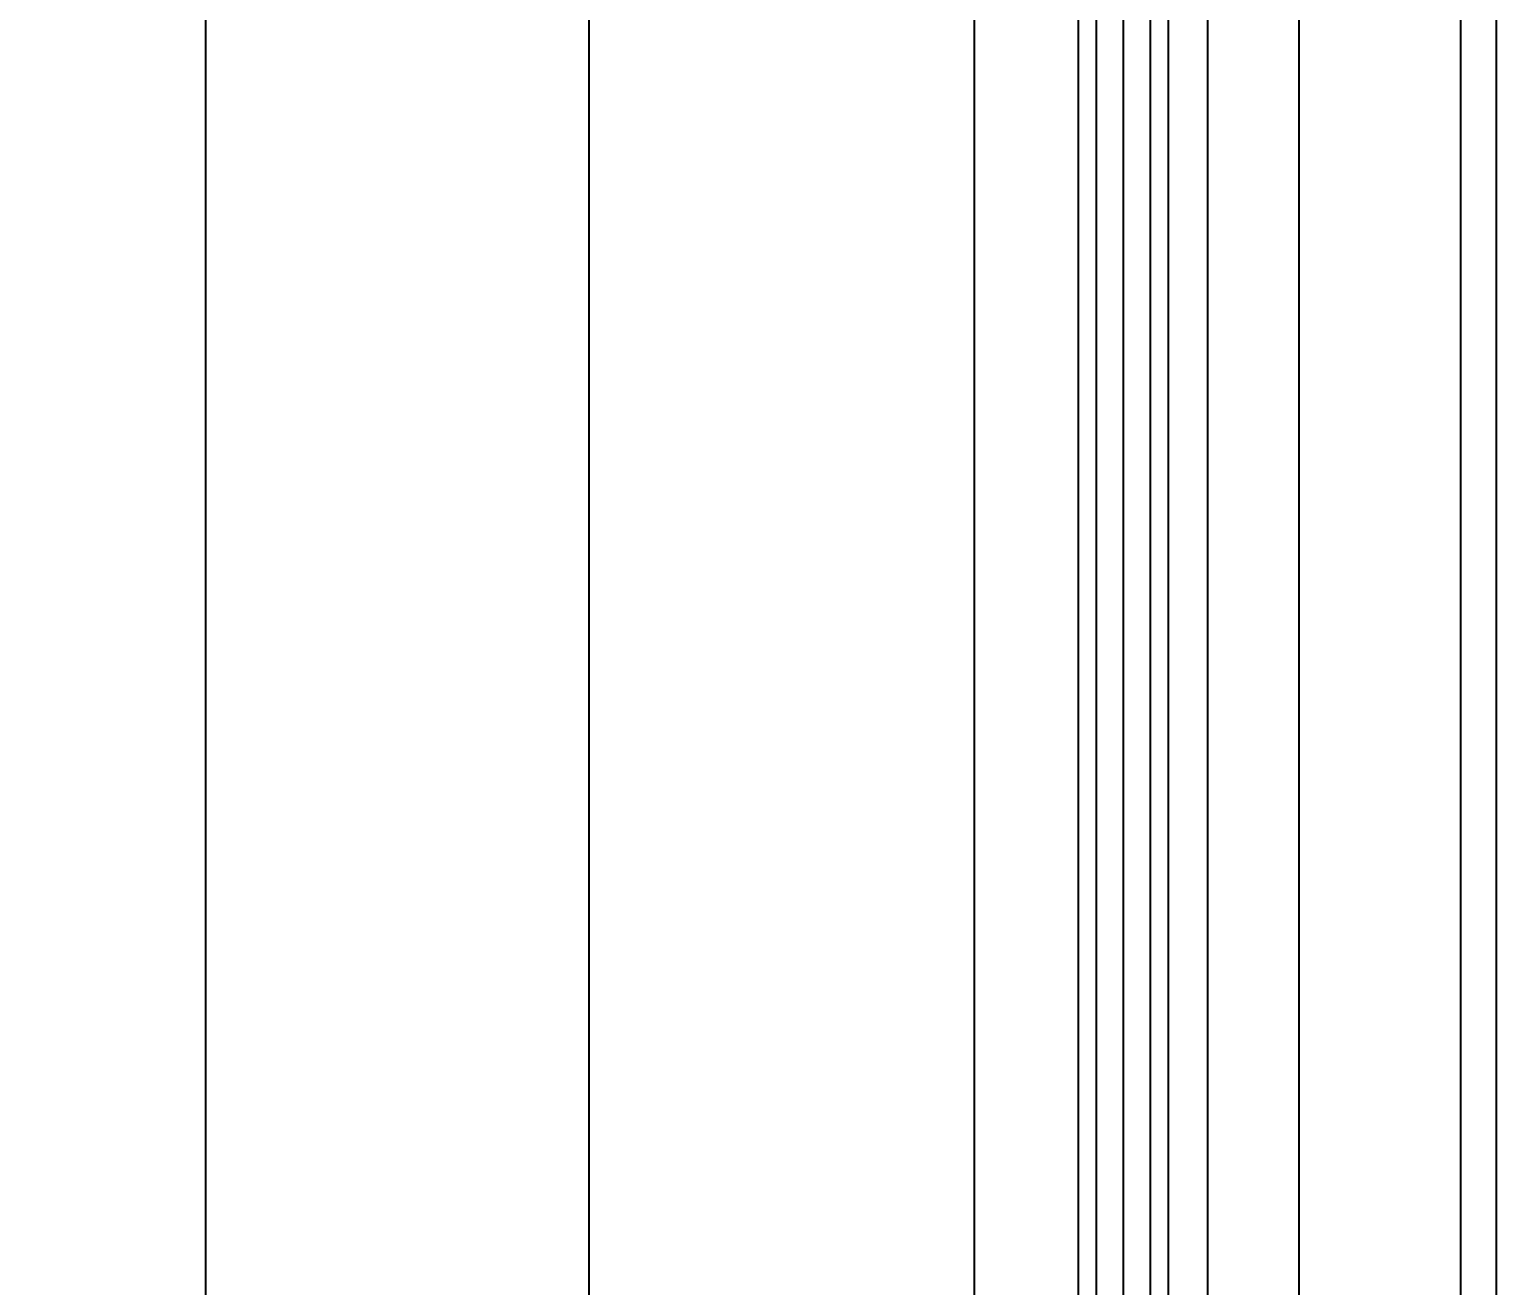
# Model space of a CAD drawing. Header units: millimetres. Extents: x -71832 to -66467, y 2511 to 5495.
# Drawn here: x -68598.8 to -68271.7, y 3343.5 to 3623.5 of the extents above; entities that cross this region are included whole.
import ezdxf

# ---------------------------------------------------------------- set-up
doc = ezdxf.new("R2010")
doc.units = ezdxf.units.MM
doc.styles.get("Standard").update_dxf_attribs({"font": 'arial.ttf'})
doc.dimstyles.new('CAM ÖLÇÜ', dxfattribs={"dimtxt": 20, "dimasz": 5, "dimexe": 1.25, "dimexo": 5, "dimtad": 0, "dimdec": 0, "dimtxsty": 'Standard', "dimcen": 2.5, "dimadec": 0, "dimazin": 0, "dimtfac": 1, "dimtdec": 0, "dimtmove": 0, "dimatfit": 3, "dimfxl": 1, "dimtfill": 1, "dimarcsym": 0})
doc.dimstyles.new('ISO-25', dxfattribs={"dimtxt": 2.5, "dimasz": 2.5, "dimexe": 1.25, "dimexo": 0.625, "dimtad": 1, "dimtxsty": 'Standard', "dimcen": 2.5, "dimadec": 0, "dimazin": 0, "dimtfac": 1, "dimtmove": 0, "dimatfit": 3, "dimfxl": 1, "dimarcsym": 0})

# ---------------------------------------------------------------- blocks, each defined once
blk = doc.blocks.new('*D37')
at = {"color": 0, "lineweight": -2, "transparency": 16777216}
for p, q in [((-68387.31, 5273.59), (-68475.22, 5273.59)), ((-68473.97, 5271.09), (-68473.97, 4278.65)), ((-68473.97, 3096.2), (-68473.97, 4088.65)), ((-68387.31, 3093.7), (-68475.22, 3093.7))]:
    blk.add_line(p, q, dxfattribs=at)
at = {"color": 0, "transparency": 16777216}
for points in [[(-68474.39, 5271.09), (-68473.55, 5271.09), (-68473.97, 5273.59)], [(-68474.39, 3096.2), (-68473.55, 3096.2), (-68473.97, 3093.7)]]:
    blk.add_solid(points, dxfattribs=at)
at = {"layer": 'Defpoints', "color": 0, "transparency": 16777216}
for p in [(-68473.97, 5273.59), (-68386.68, 5273.59), (-68386.68, 3093.7)]:
    blk.add_point(p, dxfattribs=at)
at = {"color": 0, "transparency": 16777216, "insert": (-68473.97, 4183.65), "char_height": 60, "attachment_point": 5, "rotation": 90}
blk.add_mtext('2180', dxfattribs=at)
blk = doc.blocks.new('*D38')
at = {"color": 0, "lineweight": -2, "transparency": 16777216}
for p, q in [((-68352.1, 5268.59), (-68356.1, 5268.59)), ((-68354.85, 5263.59), (-68354.85, 4214.27)), ((-68354.85, 3103.7), (-68354.85, 4153.02)), ((-68352.1, 3098.7), (-68356.1, 3098.7))]:
    blk.add_line(p, q, dxfattribs=at)
at = {"color": 0, "transparency": 16777216}
for points in [[(-68355.68, 5263.59), (-68354.02, 5263.59), (-68354.85, 5268.59)], [(-68355.68, 3103.7), (-68354.02, 3103.7), (-68354.85, 3098.7)]]:
    blk.add_solid(points, dxfattribs=at)
at = {"layer": 'Defpoints', "color": 0, "transparency": 16777216}
for p in [(-68354.85, 5268.59), (-68347.1, 5268.59), (-68347.1, 3098.7)]:
    blk.add_point(p, dxfattribs=at)
at = {"color": 0, "transparency": 16777216, "insert": (-68354.85, 4183.65), "char_height": 20, "attachment_point": 5, "rotation": 90, "bg_fill": 3, "box_fill_scale": 1.1, "bg_fill_color": 9, "bg_fill_true_color": 13158600, "bg_fill_transparency": 0}
blk.add_mtext('2170', dxfattribs=at)
blk = doc.blocks.new('*D46')
at = {"color": 0, "lineweight": -2, "transparency": 16777216}
for p, q in [((-68387.31, 5303.89), (-68560.67, 5303.89)), ((-68559.42, 5301.39), (-68559.42, 4278.65)), ((-68559.42, 3065.9), (-68559.42, 4088.65)), ((-68387.31, 3063.4), (-68560.67, 3063.4))]:
    blk.add_line(p, q, dxfattribs=at)
at = {"color": 0, "transparency": 16777216}
for points in [[(-68559.83, 5301.39), (-68559, 5301.39), (-68559.42, 5303.89)], [(-68559.83, 3065.9), (-68559, 3065.9), (-68559.42, 3063.4)]]:
    blk.add_solid(points, dxfattribs=at)
at = {"layer": 'Defpoints', "color": 0, "transparency": 16777216}
for p in [(-68559.42, 5303.89), (-68386.68, 5303.89), (-68386.68, 3063.4)]:
    blk.add_point(p, dxfattribs=at)
at = {"color": 0, "transparency": 16777216, "insert": (-68559.42, 4183.65), "char_height": 60, "attachment_point": 5, "rotation": 90}
blk.add_mtext('2240', dxfattribs=at)

msp = doc.modelspace()

# ---------------------------------------------------------------- linework, layer by layer
at = {"color": 253, "lineweight": -2}
for p, q in [((-68388.08, 3188.98), (-68388.08, 5178.32)), ((-68336.02, 3188.98), (-68336.02, 5178.32)), ((-68315.72, 3188.98), (-68315.72, 5178.32)), ((-68279.66, 3188.98), (-68279.66, 5178.32)), ((-68271.66, 3188.98), (-68271.66, 5178.32))]:
    msp.add_line(p, q, dxfattribs=at)
for p, q in [((-68364.85, 3188.98), (-68364.85, 5178.32)), ((-68360.85, 3188.98), (-68360.85, 5178.32)), ((-68348.85, 3188.98), (-68348.85, 5178.32)), ((-68344.85, 3188.98), (-68344.85, 5178.32))]:
    msp.add_line(p, q)

# ---------------------------------------------------------------- dimensions: what is measured, and where the dimension line sits
for base, p1, p2, picture, middle in [((-68559.42, 5303.89), (-68386.68, 3063.4), (-68386.68, 5303.89), '*D46', (-68559.42, 4183.65)), ((-68473.97, 5273.59), (-68386.68, 3093.7), (-68386.68, 5273.59), '*D37', (-68473.97, 4183.65))]:
    dim = msp.add_linear_dim(base=base, p1=p1, p2=p2, angle=90, dimstyle='ISO-25', override={"dimtxt": 60, "dimgap": 5, "dimtad": 0, "dimdec": 0})
    dim.commit()
    dim.dimension.update_dxf_attribs({"geometry": picture, "text_midpoint": middle})

# ---------------------------------------------------------------- next in the draw order: dimensions: what is measured, and where the dimension line sits
dim = msp.add_linear_dim(base=(-68354.85, 5268.59), p1=(-68347.1, 3098.7), p2=(-68347.1, 5268.59), angle=90, dimstyle='CAM ÖLÇÜ')
dim.commit()
dim.dimension.update_dxf_attribs({"geometry": '*D38', "text_midpoint": (-68354.85, 4183.65)})

doc.saveas('drawing.dxf')
